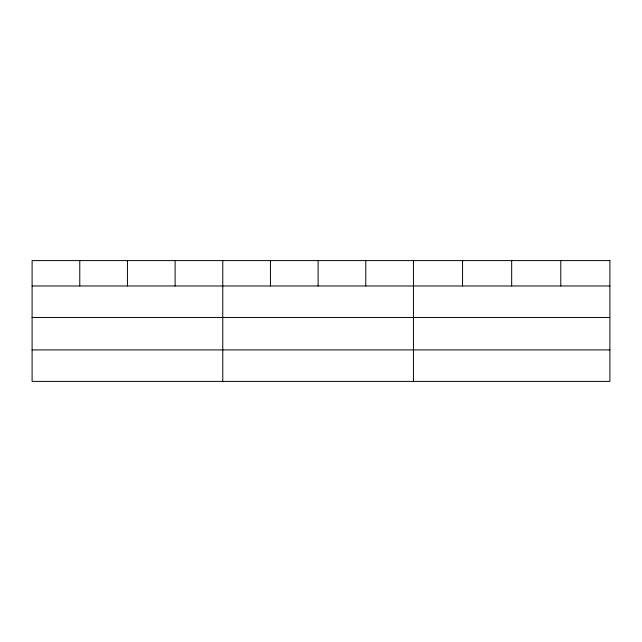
<?xml version="1.0" encoding="UTF-8"?>
<svg xmlns="http://www.w3.org/2000/svg" width="642" height="642" viewBox="0 0 642 642"><rect width="100%" height="100%" fill="white"/><g stroke="black" fill="none" stroke-linecap="round" stroke-linejoin="round"><path stroke-width="0.96" d="M32.1 285.979L609.9 285.979M32.1 317.469L609.9 317.469M32.1 349.914L609.9 349.914M560.787 260.596L560.787 285.979M511.674 260.596L511.674 285.979M462.561 260.596L462.561 285.979M413.448 260.596L413.448 381.404M365.779 260.596L365.779 285.979M318.111 260.596L318.111 285.979M270.442 260.596L270.442 285.979M222.774 260.596L222.774 381.404M175.105 260.596L175.105 285.979M127.437 260.596L127.437 285.979M79.769 260.596L79.769 285.979M609.9 260.596L32.1 260.596L32.1 381.404L609.9 381.404L609.9 260.596"/></g></svg>
